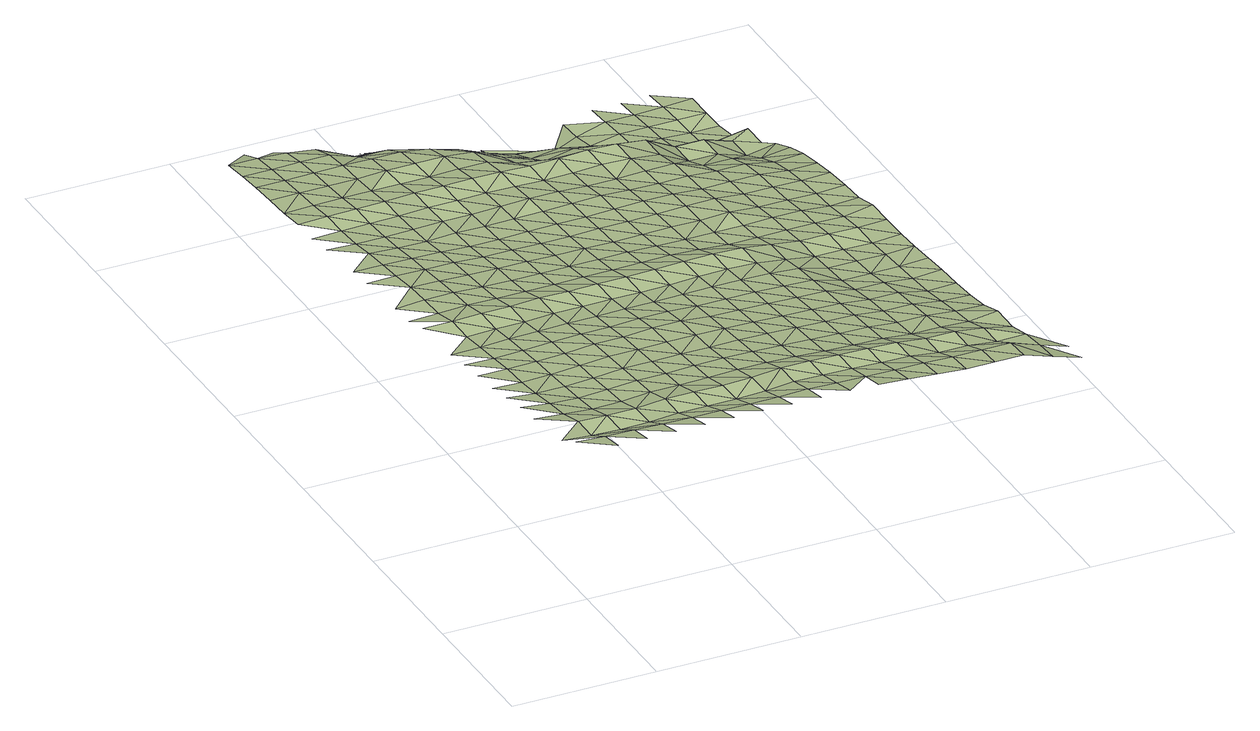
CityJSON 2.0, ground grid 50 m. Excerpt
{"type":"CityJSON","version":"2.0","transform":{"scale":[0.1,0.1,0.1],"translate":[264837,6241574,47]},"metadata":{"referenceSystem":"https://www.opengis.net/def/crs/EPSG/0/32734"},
"CityObjects":{
"terrain1":{"type":"TINRelief","geometry":[{"type":"CompositeSurface","lod":"1","boundaries":[[[0,1,2]],[[3,2,4]],[[5,3,4]],[[6,4,2]],[[7,8,5]],[[2,9,6]],[[10,11,7]],[[5,4,12]],[[6,13,4]],[[7,5,12]],[[12,4,13]],[[10,14,15]],[[7,16,10]],[[17,14,18]],[[19,13,6]],[[16,7,12]],[[6,20,19]],[[21,14,10]],[[22,18,23]],[[12,13,24]],[[10,16,21]],[[13,19,24]],[[25,26,23]],[[27,16,12]],[[18,14,28]],[[14,21,29]],[[12,24,27]],[[18,28,23]],[[25,30,31]],[[28,14,29]],[[21,16,32]],[[24,19,33]],[[31,30,34]],[[27,32,16]],[[23,35,25]],[[33,19,36]],[[37,29,21]],[[35,23,28]],[[24,38,27]],[[32,37,21]],[[39,30,25]],[[40,41,34]],[[24,33,38]],[[28,29,42]],[[25,35,39]],[[37,42,29]],[[32,27,43]],[[27,38,44]],[[40,45,46]],[[30,47,34]],[[48,35,28]],[[30,39,49]],[[32,43,37]],[[27,44,43]],[[42,48,28]],[[47,40,34]],[[38,33,50]],[[30,49,47]],[[45,51,52]],[[39,35,53]],[[50,33,54]],[[55,42,37]],[[52,51,56]],[[48,53,35]],[[44,38,57]],[[55,37,43]],[[58,49,39]],[[59,45,40]],[[40,47,60]],[[57,38,50]],[[61,48,42]],[[53,58,39]],[[45,59,51]],[[40,60,59]],[[55,61,42]],[[56,62,63]],[[43,44,64]],[[44,57,65]],[[49,66,47]],[[67,53,48]],[[58,68,49]],[[51,69,56]],[[43,64,55]],[[44,65,64]],[[48,61,67]],[[62,70,71]],[[60,47,66]],[[57,50,72]],[[49,68,66]],[[51,59,69]],[[73,58,53]],[[74,71,70]],[[75,72,50]],[[76,61,55]],[[53,67,73]],[[77,65,57]],[[60,78,59]],[[79,62,56]],[[56,69,80]],[[55,64,76]],[[68,58,81]],[[78,60,66]],[[72,77,57]],[[62,79,70]],[[82,83,74]],[[56,80,79]],[[81,58,73]],[[84,64,65]],[[59,85,69]],[[67,61,86]],[[61,76,87]],[[65,77,84]],[[85,59,78]],[[66,68,88]],[[74,70,89]],[[67,86,73]],[[90,91,82]],[[81,92,68]],[[86,61,87]],[[80,69,93]],[[76,64,94]],[[79,89,70]],[[66,88,78]],[[95,96,97]],[[77,72,98]],[[68,92,88]],[[93,69,85]],[[84,94,64]],[[99,82,74]],[[73,100,81]],[[97,96,90]],[[98,72,101]],[[102,87,76]],[[80,103,79]],[[89,99,74]],[[100,73,86]],[[104,85,78]],[[103,80,93]],[[94,102,76]],[[105,90,82]],[[84,77,106]],[[107,95,108]],[[109,92,81]],[[104,78,88]],[[95,97,110]],[[98,111,77]],[[87,112,86]],[[113,89,79]],[[99,105,82]],[[81,100,109]],[[106,94,84]],[[114,93,85]],[[107,108,115]],[[108,95,110]],[[106,77,111]],[[102,112,87]],[[79,103,113]],[[97,90,116]],[[104,114,85]],[[92,117,88]],[[118,99,89]],[[119,100,86]],[[105,116,90]],[[92,109,120]],[[121,102,94]],[[115,122,123]],[[118,89,113]],[[112,119,86]],[[117,104,88]],[[124,110,97]],[[103,93,125]],[[126,111,98]],[[92,120,117]],[[94,106,121]],[[114,127,93]],[[122,115,108]],[[128,105,99]],[[109,100,129]],[[116,124,97]],[[98,130,126]],[[131,132,123]],[[113,103,125]],[[112,102,133]],[[118,128,99]],[[93,127,125]],[[119,129,100]],[[108,110,134]],[[135,114,104]],[[123,122,131]],[[133,102,121]],[[136,116,105]],[[106,111,137]],[[138,120,109]],[[104,117,135]],[[124,134,110]],[[111,126,139]],[[113,140,118]],[[105,128,136]],[[129,138,109]],[[106,137,121]],[[127,114,141]],[[142,122,108]],[[143,119,112]],[[132,131,144]],[[137,111,139]],[[133,145,112]],[[140,113,125]],[[146,124,116]],[[134,142,108]],[[141,114,135]],[[120,147,117]],[[148,128,118]],[[119,143,129]],[[132,144,149]],[[116,136,146]],[[138,150,120]],[[112,145,143]],[[125,127,151]],[[121,152,133]],[[131,122,153]],[[118,140,148]],[[117,147,135]],[[134,124,154]],[[139,126,155]],[[120,150,147]],[[152,121,137]],[[141,151,127]],[[142,153,122]],[[156,138,129]],[[154,124,146]],[[155,126,157]],[[136,128,158]],[[159,144,131]],[[160,145,133]],[[161,140,125]],[[128,148,162]],[[156,129,143]],[[139,163,137]],[[164,141,135]],[[151,161,125]],[[153,159,131]],[[133,152,160]],[[136,158,146]],[[165,142,134]],[[166,150,138]],[[162,158,128]],[[154,167,134]],[[164,135,147]],[[139,155,163]],[[148,140,168]],[[156,166,138]],[[152,137,169]],[[170,151,141]],[[142,165,153]],[[143,145,171]],[[134,167,165]],[[159,172,144]],[[145,160,173]],[[161,168,140]],[[146,174,154]],[[169,137,163]],[[170,141,164]],[[150,175,147]],[[176,162,148]],[[171,156,143]],[[157,177,155]],[[144,172,178]],[[174,146,158]],[[145,173,171]],[[166,179,150]],[[180,161,151]],[[152,181,160]],[[182,159,153]],[[168,176,148]],[[164,147,175]],[[183,167,154]],[[163,155,177]],[[150,179,175]],[[181,152,169]],[[170,180,151]],[[182,153,165]],[[154,174,183]],[[158,162,184]],[[185,172,159]],[[173,160,186]],[[187,168,161]],[[188,166,156]],[[176,189,162]],[[156,171,190]],[[163,191,169]],[[164,192,170]],[[182,185,159]],[[161,180,187]],[[186,160,181]],[[174,158,184]],[[165,167,193]],[[166,188,179]],[[184,162,189]],[[192,164,175]],[[167,183,194]],[[177,191,163]],[[156,190,188]],[[173,195,171]],[[196,176,168]],[[181,169,197]],[[193,182,165]],[[198,180,170]],[[185,199,172]],[[167,194,193]],[[195,173,186]],[[168,187,196]],[[174,200,183]],[[201,202,177]],[[191,197,169]],[[170,192,198]],[[175,179,203]],[[189,176,204]],[[190,171,205]],[[172,199,206]],[[200,174,184]],[[179,188,207]],[[186,181,208]],[[171,195,205]],[[204,176,196]],[[192,175,203]],[[194,183,209]],[[210,185,182]],[[187,180,211]],[[191,177,212]],[[179,207,203]],[[197,208,181]],[[180,198,213]],[[182,193,214]],[[190,215,188]],[[209,183,200]],[[202,212,177]],[[216,184,189]],[[185,210,199]],[[187,211,196]],[[204,217,189]],[[211,180,213]],[[182,214,210]],[[215,190,205]],[[194,218,193]],[[191,219,197]],[[192,220,198]],[[195,186,221]],[[208,222,186]],[[184,216,200]],[[188,223,207]],[[216,189,217]],[[220,192,203]],[[218,194,209]],[[212,219,191]],[[205,195,221]],[[196,224,204]],[[186,222,221]],[[188,215,223]],[[208,197,225]],[[213,198,226]],[[214,193,227]],[[199,210,228]],[[224,196,211]],[[229,209,200]],[[212,202,230]],[[219,225,197]],[[227,193,218]],[[226,198,220]],[[207,231,203]],[[232,217,204]],[[205,233,215]],[[199,228,234]],[[229,200,216]],[[207,223,235]],[[213,236,211]],[[222,208,237]],[[214,238,210]],[[233,205,221]],[[204,224,232]],[[220,203,231]],[[239,218,209]],[[212,240,219]],[[207,235,231]],[[236,213,226]],[[225,237,208]],[[214,227,238]],[[223,215,241]],[[229,239,209]],[[240,212,230]],[[216,217,242]],[[210,243,228]],[[222,244,221]],[[224,211,245]],[[217,232,246]],[[241,215,233]],[[220,247,226]],[[225,219,248]],[[245,211,236]],[[210,238,243]],[[237,244,222]],[[242,229,216]],[[227,218,249]],[[235,223,250]],[[242,217,246]],[[231,247,220]],[[239,251,218]],[[248,219,240]],[[228,252,234]],[[233,221,253]],[[224,254,232]],[[250,223,241]],[[237,225,255]],[[236,226,256]],[[227,249,238]],[[252,228,243]],[[218,251,249]],[[244,253,221]],[[254,224,245]],[[257,240,230]],[[255,225,248]],[[247,256,226]],[[231,235,258]],[[246,232,259]],[[260,239,229]],[[241,233,261]],[[229,242,262]],[[235,250,263]],[[245,236,264]],[[237,265,244]],[[266,243,238]],[[259,232,254]],[[253,261,233]],[[231,258,247]],[[239,260,251]],[[267,248,240]],[[235,263,258]],[[229,262,260]],[[237,255,265]],[[256,264,236]],[[238,249,266]],[[246,268,242]],[[241,269,250]],[[257,267,240]],[[254,245,270]],[[253,244,271]],[[268,246,259]],[[261,269,241]],[[252,243,272]],[[251,273,249]],[[255,248,274]],[[275,256,247]],[[245,264,270]],[[266,276,243]],[[244,265,271]],[[262,242,277]],[[263,250,278]],[[275,247,258]],[[251,260,273]],[[267,274,248]],[[279,252,272]],[[261,253,280]],[[259,254,281]],[[277,242,268]],[[272,243,276]],[[269,278,250]],[[282,265,255]],[[283,264,256]],[[249,284,266]],[[271,280,253]],[[270,281,254]],[[262,285,260]],[[267,257,286]],[[274,282,255]],[[284,249,273]],[[275,283,256]],[[263,287,258]],[[259,288,268]],[[261,289,269]],[[285,262,277]],[[278,290,263]],[[264,291,270]],[[271,265,292]],[[293,276,266]],[[280,289,261]],[[281,288,259]],[[287,275,258]],[[260,294,273]],[[267,295,274]],[[263,290,287]],[[282,292,265]],[[283,291,264]],[[266,284,293]],[[277,268,296]],[[278,269,297]],[[294,260,285]],[[286,295,267]],[[298,280,271]],[[299,281,270]],[[288,296,268]],[[289,297,269]],[[284,273,300]],[[301,272,276]],[[282,274,302]],[[303,283,275]],[[291,299,270]],[[276,293,304]],[[292,298,271]],[[285,277,305]],[[290,278,306]],[[273,294,300]],[[275,287,303]],[[295,302,274]],[[272,301,307]],[[308,289,280]],[[309,288,281]],[[296,305,277]],[[301,276,304]],[[297,306,278]],[[292,282,310]],[[291,283,311]],[[284,312,293]],[[298,308,280]],[[299,309,281]],[[295,286,313]],[[302,310,282]],[[312,284,300]],[[311,283,303]],[[290,314,287]],[[285,315,294]],[[296,288,316]],[[297,289,317]],[[305,318,285]],[[306,319,290]],[[304,293,320]],[[308,317,289]],[[309,316,288]],[[287,314,303]],[[300,294,315]],[[299,291,321]],[[298,292,322]],[[295,323,302]],[[290,319,314]],[[285,318,315]],[[310,324,292]],[[311,325,291]],[[320,293,312]],[[326,305,296]],[[327,306,297]],[[313,323,295]],[[304,328,301]],[[308,298,322]],[[309,299,321]],[[316,326,296]],[[291,325,321]],[[292,324,322]],[[317,327,297]],[[300,329,312]],[[310,302,330]],[[303,331,311]],[[328,304,320]],[[332,318,305]],[[333,319,306]],[[331,303,314]],[[315,329,300]],[[323,330,302]],[[334,301,335]],[[308,336,317]],[[309,337,316]],[[326,332,305]],[[327,333,306]],[[324,310,338]],[[320,312,339]],[[340,325,311]],[[335,301,328]],[[336,308,322]],[[321,337,309]],[[318,341,315]],[[313,342,323]],[[330,338,310]],[[329,339,312]],[[311,331,340]],[[314,319,343]],[[326,316,344]],[[327,317,345]],[[318,332,341]],[[333,346,319]],[[324,347,322]],[[328,320,348]],[[345,317,336]],[[337,344,316]],[[331,314,343]],[[329,315,349]],[[350,321,325]],[[330,323,351]],[[319,346,343]],[[338,347,324]],[[325,340,352]],[[339,348,320]],[[332,326,353]],[[333,327,354]],[[349,315,341]],[[351,323,342]],[[328,355,335]],[[336,322,356]],[[321,350,337]],[[344,353,326]],[[325,352,350]],[[354,327,345]],[[329,357,339]],[[338,330,358]],[[331,359,340]],[[348,355,328]],[[347,356,322]],[[333,360,346]],[[359,331,343]],[[357,329,349]],[[358,330,351]],[[341,332,361]],[[345,336,362]],[[344,337,363]],[[353,364,332]],[[333,354,360]],[[338,365,347]],[[352,340,366]],[[348,339,367]],[[355,368,335]],[[356,362,336]],[[363,337,350]],[[346,369,343]],[[349,341,361]],[[370,335,368]],[[371,351,342]],[[361,332,364]],[[338,358,365]],[[367,339,357]],[[366,340,359]],[[372,353,344]],[[345,373,354]],[[369,346,360]],[[352,374,350]],[[356,347,375]],[[355,348,376]],[[362,373,345]],[[363,372,344]],[[359,343,377]],[[349,378,357]],[[358,351,379]],[[374,352,366]],[[347,365,375]],[[368,380,370]],[[376,348,367]],[[381,364,353]],[[360,354,382]],[[369,377,343]],[[378,349,361]],[[383,368,355]],[[362,356,384]],[[385,363,350]],[[372,381,353]],[[373,382,354]],[[367,357,386]],[[359,387,366]],[[385,350,374]],[[383,355,376]],[[375,384,356]],[[364,388,361]],[[377,387,359]],[[386,357,378]],[[369,360,389]],[[362,390,373]],[[363,391,372]],[[381,388,364]],[[382,392,360]],[[374,366,393]],[[376,367,394]],[[395,380,368]],[[384,390,362]],[[363,385,391]],[[377,369,389]],[[396,378,361]],[[394,367,386]],[[387,393,366]],[[389,360,392]],[[397,381,372]],[[382,373,398]],[[388,396,361]],[[368,383,395]],[[385,374,399]],[[376,400,383]],[[397,372,391]],[[390,398,373]],[[377,401,387]],[[402,386,378]],[[393,399,374]],[[376,394,400]],[[403,388,381]],[[392,382,404]],[[401,377,389]],[[396,402,378]],[[385,405,391]],[[397,403,381]],[[398,404,382]],[[394,386,406]],[[393,387,407]],[[385,399,405]],[[383,400,408]],[[383,408,395]],[[407,387,401]],[[402,406,386]],[[409,396,388]],[[389,392,410]],[[391,411,397]],[[403,412,388]],[[404,413,392]],[[399,393,414]],[[415,400,394]],[[411,391,405]],[[401,389,410]],[[396,409,402]],[[388,412,409]],[[406,415,394]],[[414,393,407]],[[410,392,413]],[[416,403,397]],[[399,417,405]],[[408,400,418]],[[397,411,416]],[[401,419,407]],[[420,406,402]],[[417,399,414]],[[415,418,400]],[[421,395,408]],[[412,403,422]],[[419,401,410]],[[420,402,409]],[[411,405,423]],[[422,403,416]],[[424,415,406]],[[414,407,425]],[[423,405,417]],[[418,421,408]],[[420,424,406]],[[425,407,419]],[[409,412,426]],[[411,427,416]],[[421,428,395]],[[422,429,412]],[[417,414,430]],[[427,411,423]],[[426,420,409]],[[418,415,431]],[[428,432,395]],[[412,429,426]],[[424,433,415]],[[430,414,425]],[[434,422,416]],[[417,435,423]],[[418,431,421]],[[415,433,431]],[[416,427,434]],[[417,430,435]],[[422,436,429]],[[437,424,420]],[[420,426,438]],[[439,428,421]],[[427,423,440]],[[436,422,434]],[[424,437,433]],[[420,438,437]],[[439,421,431]],[[423,435,440]],[[441,432,428]],[[426,429,442]],[[434,427,443]],[[429,436,444]],[[433,445,431]],[[439,441,428]],[[443,427,440]],[[438,426,442]],[[429,444,442]],[[433,437,445]],[[434,446,436]],[[431,447,439]],[[446,434,443]],[[438,448,437]],[[447,431,445]],[[444,436,449]],[[448,438,442]],[[441,439,450]],[[449,436,446]],[[437,451,445]],[[447,450,439]],[[451,437,448]],[[452,453,441]],[[442,444,454]],[[444,449,455]],[[447,445,456]],[[450,452,441]],[[448,442,454]],[[444,455,454]],[[445,451,456]],[[447,457,450]],[[448,458,451]],[[456,457,447]],[[458,448,454]],[[459,452,450]],[[456,451,460]],[[450,457,459]],[[460,451,458]],[[461,462,452]],[[457,456,463]],[[452,459,461]],[[463,456,460]],[[459,457,464]],[[457,463,465]],[[459,464,461]],[[464,457,465]],[[461,466,467]],[[466,461,464]]]}]}
},
"vertices":[
[9,95,520],[109,0,532],[109,95,516],[9,195,473],[109,195,467],[109,290,467],[209,95,513],[109,395,439],[9,395,447],[209,0,532],[109,495,425],[9,495,436],[209,290,464],[209,195,464],[109,595,409],[9,595,418],[209,395,432],[9,695,400],[109,695,397],[309,95,510],[309,0,532],[209,495,420],[9,800,391],[109,800,390],[309,195,465],[109,895,378],[9,895,380],[309,290,465],[209,695,400],[209,595,409],[109,995,367],[9,995,365],[309,395,434],[410,95,508],[109,1090,355],[209,800,392],[410,0,532],[309,495,425],[410,195,473],[209,895,382],[109,1195,355],[9,1195,355],[309,595,415],[410,395,443],[410,290,473],[109,1295,333],[9,1295,329],[209,1090,359],[309,695,407],[209,995,372],[510,95,508],[109,1395,328],[9,1395,321],[309,800,397],[510,0,532],[410,495,433],[109,1495,321],[510,195,473],[309,895,388],[209,1295,337],[209,1195,359],[410,595,424],[109,1600,309],[9,1600,306],[510,395,443],[510,290,473],[309,1090,359],[410,695,415],[309,995,374],[209,1395,330],[109,1695,298],[9,1695,298],[610,95,506],[410,800,406],[109,1795,287],[610,0,532],[510,495,433],[610,195,472],[309,1195,359],[209,1600,307],[209,1495,319],[410,895,392],[109,1890,272],[9,1890,275],[610,290,472],[309,1295,336],[510,695,415],[510,595,424],[410,1090,364],[209,1695,296],[109,1995,264],[9,1995,261],[410,995,377],[309,1395,326],[610,395,446],[9,2195,248],[9,2095,261],[109,2095,264],[710,95,507],[209,1795,283],[510,800,406],[710,0,531],[610,495,436],[309,1495,317],[410,1195,364],[209,1890,272],[710,290,476],[9,2295,243],[109,2295,245],[510,895,392],[109,2195,251],[710,195,476],[610,595,426],[309,1600,306],[410,1295,336],[9,2400,234],[209,1995,266],[510,1090,364],[309,1695,295],[610,695,417],[510,995,377],[710,395,450],[109,2400,234],[9,2495,224],[209,2095,266],[410,1495,314],[810,95,510],[410,1395,324],[309,1795,281],[610,800,412],[810,0,530],[109,2495,224],[9,2595,213],[710,495,438],[209,2195,254],[510,1195,364],[309,1890,275],[810,290,485],[610,895,397],[810,195,485],[410,1600,302],[510,1295,336],[209,2295,244],[710,695,418],[109,2595,212],[710,595,425],[309,1995,268],[610,1090,365],[410,1695,290],[109,2690,176],[610,995,379],[510,1395,324],[810,395,450],[209,2400,236],[309,2095,268],[910,95,508],[710,800,412],[910,0,529],[410,1890,277],[209,2495,226],[810,495,437],[510,1495,314],[410,1795,285],[910,195,484],[610,1195,365],[309,2295,244],[710,895,397],[309,2195,254],[510,1600,302],[910,290,484],[610,1295,339],[810,695,416],[209,2595,207],[810,595,426],[410,1995,274],[710,1090,365],[510,1695,290],[1010,95,506],[209,2690,157],[710,995,379],[610,1395,323],[910,395,446],[309,2400,238],[410,2095,274],[510,1890,277],[309,2495,227],[910,495,434],[610,1495,312],[810,895,393],[510,1795,285],[810,800,404],[1010,195,482],[710,1195,365],[410,2295,250],[410,2195,254],[910,595,424],[610,1600,299],[1010,290,482],[710,1295,339],[309,2595,194],[510,1995,274],[1010,0,526],[1111,0,520],[810,1090,367],[610,1695,293],[910,695,413],[309,2690,139],[810,995,381],[1010,395,441],[510,2095,274],[410,2495,195],[710,1495,311],[1111,95,504],[710,1395,324],[410,2400,237],[910,800,402],[610,1890,281],[610,1795,286],[510,2195,254],[1111,195,479],[810,1195,367],[1010,595,421],[1010,495,430],[910,895,392],[710,1600,300],[1111,290,479],[810,1295,341],[510,2295,250],[410,2595,134],[610,1995,275],[1211,0,513],[910,1090,371],[710,1695,295],[1010,695,410],[410,2690,78],[910,995,383],[810,1395,326],[1111,395,438],[510,2400,237],[610,2095,275],[1211,95,503],[1010,800,400],[710,1890,285],[510,2495,195],[1111,495,427],[810,1495,310],[710,1795,288],[910,1195,371],[1211,195,476],[610,2295,250],[1010,895,392],[610,2195,257],[510,2595,134],[1111,595,418],[810,1600,304],[1211,290,476],[910,1295,342],[1311,0,507],[1010,1090,373],[810,1695,295],[710,2095,273],[1111,695,408],[710,1995,273],[1010,995,383],[910,1395,322],[1211,395,435],[610,2400,223],[1311,95,500],[810,1795,292],[1111,800,397],[910,1495,312],[1211,495,425],[610,2595,105],[710,2195,257],[1311,195,465],[1010,1195,373],[610,2495,164],[810,1890,285],[1111,895,388],[510,2690,78],[1211,595,415],[910,1600,304],[1311,290,465],[1010,1295,336],[710,2295,242],[810,1995,271],[1411,0,507],[1111,1090,370],[910,1695,299],[1211,695,405],[1111,995,381],[1010,1395,320],[1311,395,427],[710,2400,195],[810,2095,271],[1411,95,500],[910,1795,295],[1211,800,396],[1311,495,416],[1010,1495,313],[810,2195,229],[710,2595,78],[1411,195,465],[1111,1195,370],[710,2495,133],[910,1890,281],[1211,895,385],[610,2690,54],[1311,595,406],[1010,1600,305],[1411,290,465],[1111,1295,329],[810,2295,198],[1511,0,507],[1211,1090,357],[910,2095,273],[1010,1695,303],[1311,695,394],[910,1995,273],[1211,995,375],[810,2400,159],[1111,1495,312],[1411,495,416],[1511,95,500],[1411,395,427],[1111,1395,321],[1010,1795,291],[1311,800,376],[810,2495,105],[910,2195,212],[1511,195,453],[1211,1195,357],[1010,1890,281],[1311,895,359],[710,2690,31],[810,2595,50],[1411,595,406],[1111,1600,310],[1511,290,453],[910,2295,168],[1211,1295,329],[1010,1995,277],[1611,0,477],[1311,1090,344],[1111,1695,302],[1411,695,394],[1311,995,351],[1511,395,421],[910,2400,127],[1010,2095,277],[1211,1495,317],[1611,95,468],[1211,1395,320],[1111,1795,288],[1411,800,376],[910,2495,75],[1511,495,407],[1010,2195,232],[1611,195,455],[1311,1195,344],[1411,895,359],[1111,1995,275],[1511,595,391],[1211,1600,311],[1111,1890,284],[1611,290,434],[1311,1295,331],[1010,2295,181],[910,2595,25],[1411,995,351],[896,2621,25],[1711,0,447],[1211,1695,296],[1511,695,375],[1311,1395,324],[1611,395,434],[1010,2400,119],[1411,1090,344],[1111,2095,275],[1711,95,437],[899,2631,25],[1211,1795,291],[1511,800,365],[1010,2495,49],[1611,495,403],[1311,1495,310],[1111,2195,215],[1411,1195,344],[1211,1890,285],[1511,995,350],[1611,595,388],[1311,1600,302],[1511,895,359],[1411,1295,331],[1111,2295,160],[1098,2521,28],[1211,1995,263],[1311,1695,297],[1611,695,378],[1411,1395,324],[1111,2400,95],[1511,1090,342],[1211,2095,263],[1311,1795,283],[1611,800,372],[1411,1495,310],[1211,2195,181],[1511,1195,342],[1111,2495,28],[1311,1995,215],[1611,995,355],[1411,1600,302],[1311,1890,254],[1611,895,364],[1511,1295,331],[1211,2295,127],[1411,1695,297],[1511,1395,316],[1211,2400,77],[1611,1090,349],[1311,2095,215],[1211,2495,34],[1411,1795,283],[1511,1495,308],[1311,2195,118],[1611,1195,346],[1411,1995,215],[1511,1600,300],[1211,2595,13],[1411,1890,254],[1611,1295,346],[1311,2400,60],[1211,2690,7],[1311,2295,79],[1511,1695,288],[1611,1395,321],[1511,1795,265],[1411,2195,118],[1411,2095,215],[1311,2495,52],[1611,1495,314],[1311,2595,43],[1511,1995,184],[1611,1600,305],[1511,1890,231],[1411,2295,79],[1611,1695,289],[1411,2400,60],[1511,2095,184],[1611,1795,271],[1411,2495,52],[1511,2195,91],[1411,2595,43],[1311,2690,34],[1611,1995,202],[1611,1890,244],[1511,2295,63],[1511,2400,55],[1611,2095,153],[1511,2495,51],[1611,2195,153],[1511,2595,47],[1411,2690,34],[1611,2295,71],[1611,2495,52],[1611,2400,55],[1611,2595,52],[1511,2690,39]
]}
